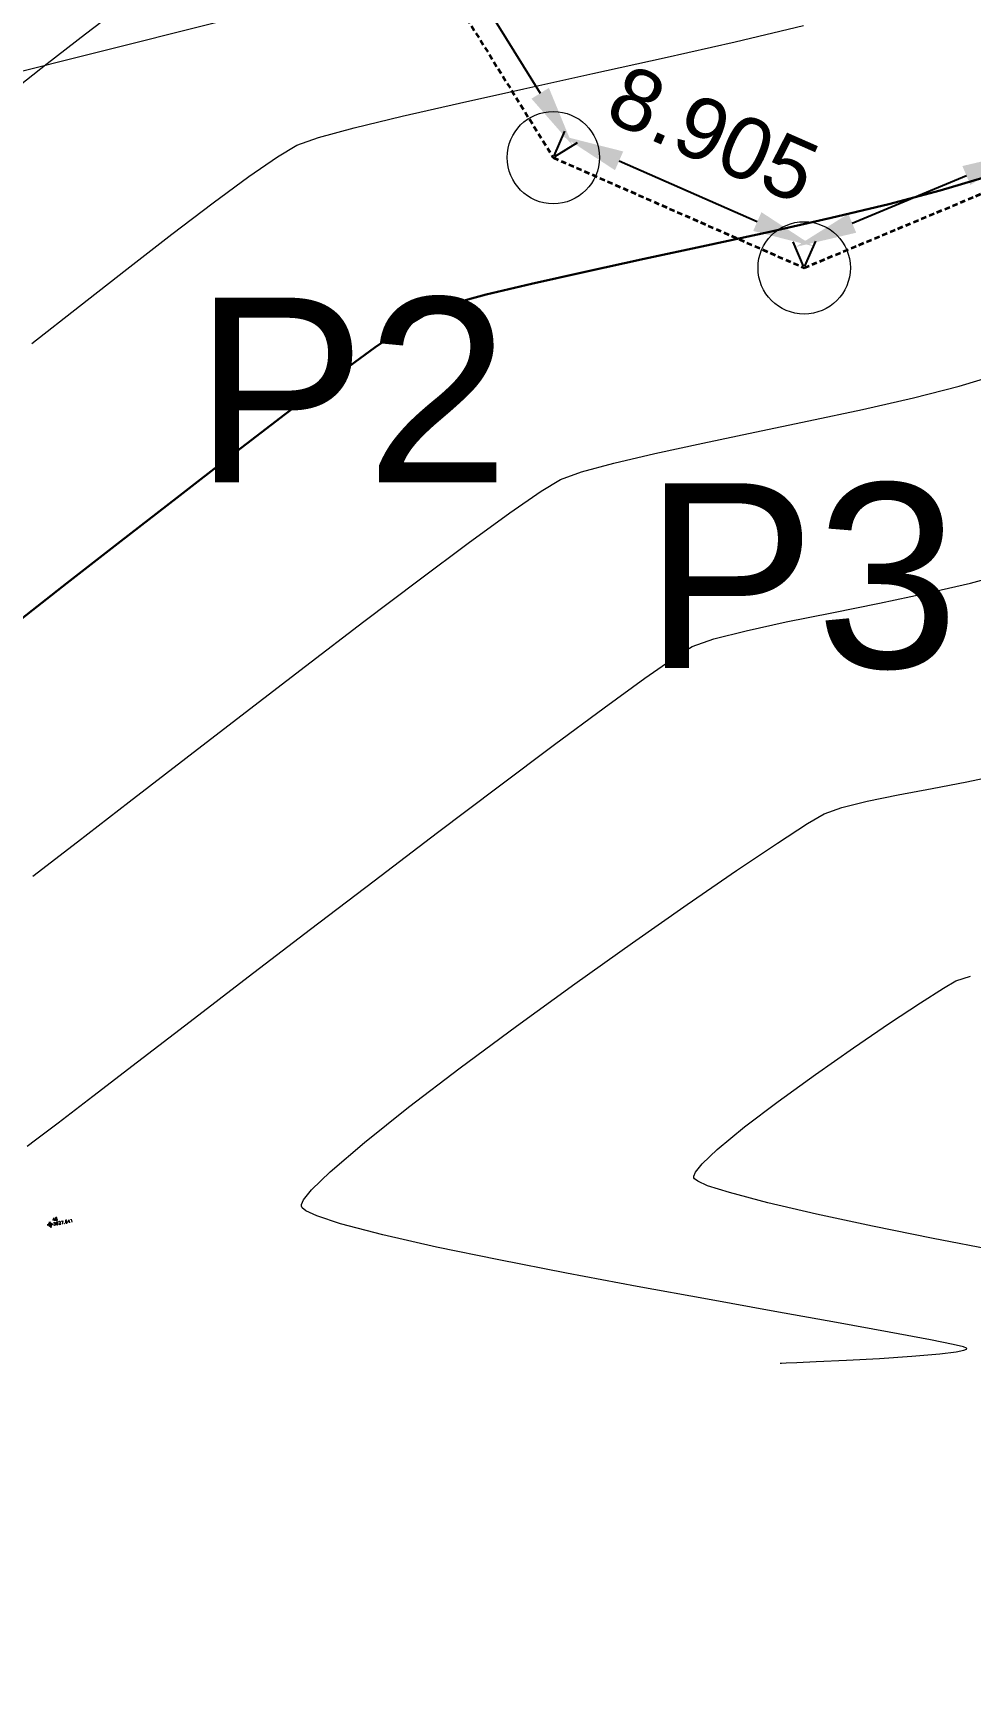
# Model space of a CAD drawing. Header units: millimetres. Extents: x 736950 to 740938, y 8500595 to 8502163.
# Drawn here: x 737727.7 to 737758.2, y 8501132.3 to 8501186.5 of the extents above; entities that cross this region are included whole.
import ezdxf
from ezdxf.enums import TextEntityAlignment as Align

# ---------------------------------------------------------------- set-up
doc = ezdxf.new("R2010")
doc.units = ezdxf.units.MM
doc.linetypes.add('DASHED', pattern=[0.75, 0.5, -0.25])
for name, color, linetype, lineweight in [('CONT-MJR', 80, 'Continuous', 30), ('CONT-MNR', 96, 'Continuous', 15), ('COTAS', 40, 'Continuous', 5), ('CUADROS', 9, 'Continuous', 20), ('PERIMETRO', 7, 'Continuous', 35), ('saiwite', 5, 'Continuous', 5)]:
    doc.layers.add(name, color=color, linetype=linetype, lineweight=lineweight)
doc.styles.add('5mm', font='arial.ttf', dxfattribs={"height": 3})
doc.styles.add('COTAS', font='arial.ttf')
doc.styles.add('CUADROS', font='arial.ttf')
doc.dimstyles.new('Copy of GenDist', dxfattribs={"dimtxt": 2, "dimasz": 2, "dimexe": 0.18, "dimexo": 0.0625, "dimgap": 1, "dimtad": 2, "dimdec": 3, "dimzin": 1, "dimdsep": 46, "dimtxsty": 'COTAS', "dimcen": 0.09, "dimadec": 3, "dimazin": 0, "dimtfac": 1, "dimtdec": 3, "dimtofl": 0, "dimtmove": 0, "dimatfit": 3, "dimfxl": 1, "dimtolj": 1, "dimtzin": 0, "dimarcsym": 0})

# ---------------------------------------------------------------- blocks, each defined once
blk = doc.blocks.new('*D150')
at = {"layer": 'COTAS', "color": 0, "lineweight": -2, "transparency": 16777216}
for p, q in [((737683.2540695663, 8501281.362516567), (737683.9830056843, 8501281.815045748)), ((737684.8849491067, 8501280.020916972), (737744.1766791097, 8501184.513521349)), ((737744.6555406898, 8501182.456740092), (737745.3844768079, 8501182.909269273))]:
    blk.add_line(p, q, dxfattribs=at)
at = {"layer": 'COTAS', "color": 0, "transparency": 16777216}
for points in [[(737685.1681475108, 8501280.196728732), (737684.6017507026, 8501279.845105212), (737683.8300785464, 8501281.720107397)], [(737744.4598775138, 8501184.68933311), (737743.8934807056, 8501184.337709589), (737745.23154967, 8501182.814330924)]]:
    blk.add_solid(points, dxfattribs=at)
at = {"layer": 'Defpoints', "color": 0, "transparency": 16777216}
for p in [(737683.200969866, 8501281.32955186), (737744.6024409896, 8501182.423775388), (737745.23154967, 8501182.814330924)]:
    blk.add_point(p, dxfattribs=at)
at = {"layer": 'COTAS', "color": 0, "transparency": 16777216, "insert": (737716.247970053, 8501233.333242854), "char_height": 2, "attachment_point": 5, "rotation": 301.8323302588892, "style": 'COTAS'}
blk.add_mtext('\\A1;116.415', dxfattribs=at)
blk = doc.blocks.new('*D151')
at = {"layer": 'COTAS', "color": 0, "lineweight": -2, "transparency": 16777216}
for p, q in [((737744.6275916123, 8501182.480991611), (737744.982373449, 8501183.288099885)), ((737746.7408587756, 8501182.318497205), (737751.2314433553, 8501180.344563974)), ((737752.7800144376, 8501178.897418462), (737753.1347962744, 8501179.704526735))]:
    blk.add_line(p, q, dxfattribs=at)
at = {"layer": 'COTAS', "color": 0, "transparency": 16777216}
for points in [[(737746.8749954351, 8501182.623650393), (737746.6067221155, 8501182.013344018), (737744.9099396528, 8501183.123317163)], [(737751.3655800149, 8501180.649717161), (737751.0973066953, 8501180.039410789), (737753.0623624781, 8501179.539744014)]]:
    blk.add_solid(points, dxfattribs=at)
at = {"layer": 'Defpoints', "color": 0, "transparency": 16777216}
for p in [(737744.6024409886, 8501182.42377539), (737753.0623624781, 8501179.539744014), (737752.754863814, 8501178.840202238)]:
    blk.add_point(p, dxfattribs=at)
at = {"layer": 'COTAS', "color": 0, "transparency": 16777216, "insert": (737749.7994803758, 8501183.181807997), "char_height": 2, "attachment_point": 5, "rotation": 336.27107535313525, "style": 'COTAS'}
blk.add_mtext('\\A1;8.905', dxfattribs=at)
blk = doc.blocks.new('*D152')
at = {"layer": 'COTAS', "color": 0, "lineweight": -2, "transparency": 16777216}
for p, q in [((737759.8696765522, 8501182.613707311), (737769.7820703299, 8501186.760631787)), ((737760.1293097031, 8501181.993106179), (737759.8002066165, 8501182.779761303)), ((737754.3161535049, 8501180.290349185), (737758.0246322053, 8501181.841819135)), ((737752.7307423088, 8501178.897859875), (737752.4016392222, 8501179.684515))]:
    blk.add_line(p, q, dxfattribs=at)
at = {"layer": 'COTAS', "color": 0, "transparency": 16777216}
for points in [[(737757.8959841756, 8501182.149326526), (737758.1532802344, 8501181.534311745), (737759.8696765522, 8501182.613707311)], [(737754.1875054752, 8501180.597856576), (737754.4448015341, 8501179.982841795), (737752.4711091579, 8501179.518461008)]]:
    blk.add_solid(points, dxfattribs=at)
at = {"layer": 'Defpoints', "color": 0, "transparency": 16777216}
for p in [(737759.8696765522, 8501182.613707311), (737760.1534312088, 8501181.935448542), (737752.7548638145, 8501178.840202238)]:
    blk.add_point(p, dxfattribs=at)
at = {"layer": 'COTAS', "color": 0, "transparency": 16777216, "insert": (737764.9683462745, 8501186.937665615), "char_height": 2, "attachment_point": 5, "rotation": 22.70236292925084, "style": 'COTAS'}
blk.add_mtext('\\A1;8.020', dxfattribs=at)

msp = doc.modelspace()

# ---------------------------------------------------------------- linework, layer by layer
at = {"linetype": 'Continuous', "extrusion": (-0.172787269436437, 0.9849591664230046, 0), "elevation": 8245813.352062789}
msp.add_lwpolyline([(-2195522.412162655, 0), (-2195522.212162653, 0)], dxfattribs=at)
at = {"linetype": 'Continuous', "extrusion": (0.9849591664230046, 0.172787269436437, 0), "elevation": 2195522.312162654}
msp.add_lwpolyline([(8245813.452062787, 0), (8245813.252062789, 0)], dxfattribs=at)
at = {"linetype": 'Continuous'}
msp.add_circle((737728.2530653932, 8501147.751032803), 0.05, dxfattribs=at)
at = {"layer": 'CONT-MJR', "extrusion": (0.2536185963853712, -0.9673042993637081, 0), "elevation": -8036120.332880449}
msp.add_lwpolyline([(2869691.647228009, 3630), (2869693.370324931, 3630)], dxfattribs=at)
at = {"layer": 'CONT-MJR', "extrusion": (0.2896818161994082, -0.957123004301648, 0), "elevation": -7922961.397952251}
msp.add_lwpolyline([(3168762.018640725, 3630.000000000013), (3168763.462981367, 3630.000000000013)], dxfattribs=at)
at = {"layer": 'CONT-MJR', "elevation": 3630}
for points in [[(737753.6357274941, 8501180.46778002), (737755.5090026924, 8501180.91582816)], [(737751.6337674316, 8501180.016264645), (737753.6357274941, 8501180.46778002)], [(737743.8957039722, 8501178.326960564), (737745.6340907749, 8501178.71663)], [(737745.6340907749, 8501178.71663), (737747.5551178001, 8501179.133118153)], [(737742.4177886635, 8501177.971681325), (737743.8957039722, 8501178.326960564)], [(737741.2781761214, 8501177.658363767), (737742.4177886635, 8501177.971681325)], [(737737.4581656235, 8501175.265776364), (737738.8054801903, 8501176.251043808)], [(737735.8890521543, 8501174.084318988), (737737.4581656235, 8501175.265776364)], [(737734.1681435319, 8501172.766279059), (737735.8890521543, 8501174.084318988)], [(737732.3654435064, 8501171.371263951), (737734.1681435319, 8501172.766279059)], [(737730.5509558265, 8501169.958881048), (737732.3654435064, 8501171.371263951)], [(737728.7946842428, 8501168.588737726), (737730.5509558265, 8501169.958881048)]]:
    msp.add_lwpolyline(points, dxfattribs=at)
at = {"layer": 'CONT-MJR', "extrusion": (0.2129510344310303, -0.9770628725597725, 0), "elevation": -8149082.393275319}
msp.add_lwpolyline([(2531162.707867766, 3630.00000000001), (2531164.808872433, 3630.00000000001)], dxfattribs=at)
at = {"layer": 'CONT-MJR', "extrusion": (0.210280032613502, -0.9776411958812214, 0), "elevation": -8155969.354151424}
msp.add_lwpolyline([(2508880.627409124, 3630.000000000013), (2508882.699576279, 3630.000000000013)], dxfattribs=at)
at = {"layer": 'CONT-MJR', "extrusion": (0.3425472697802424, -0.9395005949791101, 0), "elevation": -7734150.20741246}
msp.add_lwpolyline([(3605162.796509312, 3630.000000000003), (3605163.566576418, 3630.000000000003)], dxfattribs=at)
at = {"layer": 'CONT-MJR', "extrusion": (0.568541256136991, -0.8226547514420447, 0), "elevation": -6574098.088598748}
msp.add_lwpolyline([(5440173.758061858, 3630), (5440175.041117615, 3630)], dxfattribs=at)
at = {"layer": 'CONT-MJR', "extrusion": (0.5125304314731618, -0.8586690612884189, 0), "elevation": -6921583.528435392}
msp.add_lwpolyline([(4990586.299765663, 3630.000000000006), (4990587.107650265, 3630.000000000006)], dxfattribs=at)
at = {"layer": 'CONT-MJR', "extrusion": (0.6145544890373567, -0.7888743752994094, 0), "elevation": -6252979.517290116}
msp.add_lwpolyline([(5806404.596553535, 3630), (5806406.660319057, 3630)], dxfattribs=at)
at = {"layer": 'CONT-MNR'}
for points, elevation in [([(737729.3987327807, 8501186.449316364), (737730.488824591, 8501187.267447738)], 3632), ([(737728.1550727014, 8501185.484047445), (737729.3987327807, 8501186.449316364)], 3632), ([(737745.888319497, 8501185.154539345), (737748.2042247356, 8501185.668147923)], 3631), ([(737726.8119375717, 8501184.422951564), (737728.1550727014, 8501185.484047445)], 3632), ([(737743.6444907119, 8501184.66033151), (737745.888319497, 8501185.154539345)], 3631), ([(737741.5517903935, 8501184.195396252), (737743.6444907119, 8501184.66033151)], 3631), ([(737734.7108266834, 8501181.808304157), (737735.6377322669, 8501182.449282251)], 3631), ([(737729.2064081053, 8501177.595468486), (737730.7403880337, 8501178.79646535)], 3631), ([(737727.6602147818, 8501176.378905114), (737729.2064081053, 8501177.595468486)], 3631), ([(737756.3024414055, 8501174.622238647), (737757.7928583543, 8501174.99975585)], 3629), ([(737754.6481290369, 8501174.242498862), (737756.3024414055, 8501174.622238647)], 3629), ([(737746.5669735842, 8501172.494316723), (737747.9055468983, 8501172.8063742)], 3629), ([(737744.8360811602, 8501171.963341301), (737745.5185913125, 8501172.211554753)], 3629), ([(737745.5185913125, 8501172.211554753), (737746.5669735842, 8501172.494316723)], 3629), ([(737756.7340131393, 8501168.26406054), (737758.1621539094, 8501168.593919972)], 3628), ([(737753.6478862219, 8501167.631023532), (737755.1987666024, 8501167.9423757)], 3628), ([(737736.5454481328, 8501165.895792173), (737738.4507667329, 8501167.350412598)], 3629), ([(737752.1728439194, 8501167.332162118), (737753.6478862219, 8501167.631023532)], 3628), ([(737749.8161612385, 8501166.780543879), (737750.8651116175, 8501167.04794954)], 3628), ([(737734.5926131477, 8501164.395789217), (737736.5454481328, 8501165.895792173)], 3629), ([(737744.6387080532, 8501163.349805327), (737746.2504963975, 8501164.543083342)], 3628), ([(737732.6616484283, 8501162.906959025), (737734.5926131477, 8501164.395789217)], 3629), ([(737730.8219406268, 8501161.485856894), (737732.6616484283, 8501162.906959025)], 3629), ([(737742.81121826, 8501161.98012263), (737744.6387080532, 8501163.349805327)], 3628), ([(737758.0400063746, 8501162.138156623), (737759.1142780898, 8501162.367354484)], 3627), ([(737755.8083939478, 8501161.711010622), (737756.9125884286, 8501161.92043202)], 3627), ([(737756.9125884286, 8501161.92043202), (737758.0400063746, 8501162.138156623)], 3627), ([(737753.3988482477, 8501161.100865135), (737753.9751541617, 8501161.304397231)], 3627), ([(737753.9751541617, 8501161.304397231), (737754.8037926271, 8501161.506722376)], 3627), ([(737752.8586585881, 8501160.782095235), (737753.3988482477, 8501161.100865135)], 3627), ([(737738.7788095397, 8501158.92449763), (737740.8354458208, 8501160.487273863)], 3628), ([(737736.7087282194, 8501157.345032543), (737738.7788095397, 8501158.92449763)], 3628), ([(737747.1771747738, 8501156.907453518), (737748.9573136028, 8501158.153882785)], 3627), ([(737745.2974747788, 8501155.56931626), (737747.1771747738, 8501156.907453518)], 3627), ([(737732.7979056747, 8501154.348990234), (737734.6926206633, 8501155.802117206)], 3628), ([(737743.4023840686, 8501154.195553752), (737745.2974747788, 8501155.56931626)], 3627), ([(737757.2821948116, 8501155.435440088), (737757.6802317911, 8501155.669627054)], 3626), ([(737757.6802317911, 8501155.669627054), (737758.163601596, 8501155.822406365)], 3626), ([(737741.5760730938, 8501152.84224873), (737743.4023840686, 8501154.195553752)], 3627), ([(737753.1227611013, 8501152.632405305), (737754.3605275215, 8501153.497283217)], 3626), ([(737729.6423286125, 8501151.925055804), (737731.0920020564, 8501153.03889023)], 3628), ([(737739.9027123041, 8501151.56548394), (737741.5760730938, 8501152.84224873)], 3627), ([(737738.4664721512, 8501150.42134212), (737739.9027123041, 8501151.56548394)], 3627), ([(737750.8129669061, 8501150.921882508), (737751.9090434168, 8501151.754634432)], 3626), ([(737736.747455957, 8501148.875112833), (737737.351523085, 8501149.46590601)], 3627), ([(737749.1665087969, 8501149.272859545), (737749.1664625529, 8501149.322624123)], 3626), ([(737749.1859235582, 8501149.237166934), (737749.1665087969, 8501149.272859545)], 3626), ([(737749.6183717065, 8501149.013860613), (737749.2940078621, 8501149.156469839)], 3626), ([(737750.3231811738, 8501148.788268026), (737749.6183717065, 8501149.013860613)], 3626), ([(737736.4221800148, 8501148.34548188), (737736.4229403822, 8501148.400675507)], 3627), ([(737736.4229403822, 8501148.400675507), (737736.4906239557, 8501148.552102584)], 3627), ([(737753.8011798774, 8501144.569954706), (737751.8008595648, 8501144.92852326)], 3627), ([(737757.5981749062, 8501143.853509517), (737756.8590941671, 8501144.005624633)], 3627), ([(737754.1244364528, 8501143.345265012), (737755.2015600284, 8501143.401889699)], 3627), ([(737755.2015600284, 8501143.401889699), (737756.2542314174, 8501143.468632275)], 3627), ([(737758.0268500182, 8501143.735836403), (737757.9266192234, 8501143.77258884)], 3627), ([(737757.9469868921, 8501143.66610505), (737758.0276952498, 8501143.703662477)], 3627), ([(737758.039110444, 8501143.722898891), (737758.0268500182, 8501143.735836403)], 3627), ([(737758.0276952498, 8501143.703662477), (737758.039110444, 8501143.722898891)], 3627), ([(737751.9727746212, 8501143.242766827), (737752.0223352273, 8501143.246219324)], 3627), ([(737752.0223352273, 8501143.246219324), (737752.1734658832, 8501143.254637213)], 3627), ([(737752.1734658832, 8501143.254637213), (737752.515468413, 8501143.270966263)], 3627)]:
    msp.add_lwpolyline(points, dxfattribs=dict(at, elevation=elevation))
at = {"layer": 'CONT-MNR', "extrusion": (0.2209706878093212, -0.9752804494754705, 0), "elevation": -8128019.451388114}
msp.add_lwpolyline([(2598024.244501416, 3631.000000000013), (2598026.611953442, 3631.000000000013)], dxfattribs=at)
at = {"layer": 'CONT-MNR', "extrusion": (0.2289392525654758, -0.9734407114122366, 0), "elevation": -8106500.682831404}
msp.add_lwpolyline([(2664411.596922606, 3631.000000000003), (2664413.880474214, 3631.000000000003)], dxfattribs=at)
at = {"layer": 'CONT-MNR', "extrusion": (0.2228606360850025, -0.974850315117038, 0), "elevation": -8122968.540251686}
msp.add_lwpolyline([(2613764.990929507, 3631.000000000013), (2613766.90149958, 3631.000000000013)], dxfattribs=at)
at = {"layer": 'CONT-MNR', "extrusion": (0.2357301022695573, -0.9718185627389427, 0), "elevation": -8087700.740157487}
msp.add_lwpolyline([(2720932.445593175, 3631.00000000001), (2720934.04392377, 3631.00000000001)], dxfattribs=at)
at = {"layer": 'CONT-MNR', "extrusion": (0.3362887108720115, -0.9417589409928854, 0), "elevation": -7757972.554912457}
msp.add_lwpolyline([(3553621.544869743, 3631.000000000013), (3553622.285681726, 3631.000000000013)], dxfattribs=at)
at = {"layer": 'CONT-MNR', "extrusion": (0.2632395993479943, -0.9647304874083268, 0), "elevation": -8007148.906773247}
msp.add_lwpolyline([(2949565.374225305, 3631.000000000013), (2949566.581819392, 3631.000000000013)], dxfattribs=at)
at = {"layer": 'CONT-MNR', "extrusion": (0.5096963359261224, -0.8603543718395842, 0), "elevation": -6938008.334611671}
msp.add_lwpolyline([(4967735.626623441, 3631.000000000013), (4967736.365367646, 3631.000000000013)], dxfattribs=at)
at = {"layer": 'CONT-MNR', "extrusion": (0.5928105883578958, -0.8053419188957975, 0), "elevation": -6409021.122404505}
msp.add_lwpolyline([(5633717.833800282, 3631), (5633719.277171424, 3631)], dxfattribs=at)
at = {"layer": 'CONT-MNR', "extrusion": (0.6052907662456506, -0.796004452435885, 0), "elevation": -6320434.584471374}
msp.add_lwpolyline([(5732923.836051337, 3631), (5732925.522080735, 3631)], dxfattribs=at)
at = {"layer": 'CONT-MNR', "extrusion": (-0.6124194146900409, 0.7905330230361713, 0), "elevation": 6268661.94511347}
msp.add_lwpolyline([(-5789487.455092363, 3631.000000000003), (-5789489.309467089, 3631.000000000003)], dxfattribs=at)
at = {"layer": 'CONT-MNR', "extrusion": (0.283681112241939, -0.9589186756744162, 0), "elevation": -7942647.521199124}
msp.add_lwpolyline([(3119072.504990322, 3629.000000000006), (3119073.809418404, 3629.000000000006)], dxfattribs=at)
at = {"layer": 'CONT-MNR', "extrusion": (0.2054442305370441, -0.978668824546405, 0), "elevation": -8168266.756478909}
msp.add_lwpolyline([(2468531.099136815, 3629.000000000013), (2468532.892450278, 3629.000000000013)], dxfattribs=at)
at = {"layer": 'CONT-MNR', "extrusion": (0.2113042936783917, -0.9774203269182998, 0), "elevation": -8153329.78246182}
msp.add_lwpolyline([(2517429.225326605, 3629.000000000013), (2517431.008107939, 3629.000000000013)], dxfattribs=at)
at = {"layer": 'CONT-MNR', "extrusion": (0.2052889068444997, -0.9787014175562383, 0), "elevation": -8168658.425543184}
msp.add_lwpolyline([(2467232.982277046, 3629.000000000006), (2467234.711008749, 3629.000000000006)], dxfattribs=at)
at = {"layer": 'CONT-MNR', "extrusion": (0.2115120535829081, -0.977375389085044, 0), "elevation": -8152794.504780467}
msp.add_lwpolyline([(2519157.164369958, 3629.00000000001), (2519158.753404526, 3629.00000000001)], dxfattribs=at)
at = {"layer": 'CONT-MNR', "extrusion": (0.5694403932697593, -0.8220326261851059, 0), "elevation": -6568139.050227716}
msp.add_lwpolyline([(5447359.057207912, 3629), (5447360.299721307, 3629)], dxfattribs=at)
at = {"layer": 'CONT-MNR', "extrusion": (0.5177192645496302, -0.8555505614013647, 0), "elevation": -6891237.731844975}
msp.add_lwpolyline([(5032397.772563524, 3629.000000000013), (5032398.505351192, 3629.000000000013)], dxfattribs=at)
at = {"layer": 'CONT-MNR', "extrusion": (0.5881343790990693, -0.8087632237693256, 0), "elevation": -6441542.2321655}
msp.add_lwpolyline([(5596488.749041127, 3629), (5596490.413866501, 3629)], dxfattribs=at)
at = {"layer": 'CONT-MNR', "extrusion": (0.5976256742836892, -0.8017752512000891, 0), "elevation": -6375134.164530953}
msp.add_lwpolyline([(5672018.54397746, 3629), (5672020.542200623, 3629)], dxfattribs=at)
at = {"layer": 'CONT-MNR', "extrusion": (0.2635121152437174, -0.9646560864472798, 0), "elevation": -8006295.812191874}
msp.add_lwpolyline([(2951843.819675239, 3628), (2951845.094288128, 3628)], dxfattribs=at)
at = {"layer": 'CONT-MNR', "extrusion": (0.6032404770917357, -0.7975593562852454, 0), "elevation": -6335151.864658782}
msp.add_lwpolyline([(5716638.452199978, 3629.000000000006), (5716640.694560436, 3629.000000000006)], dxfattribs=at)
at = {"layer": 'CONT-MNR', "extrusion": (0.2050794613650558, -0.9787453266944465, 0), "elevation": -8169179.956262544}
msp.add_lwpolyline([(2465489.395633635, 3628.00000000001), (2465490.964219962, 3628.00000000001)], dxfattribs=at)
at = {"layer": 'CONT-MNR', "extrusion": (0.2123746654176875, -0.9771883142407738, 0), "elevation": -8150561.503525337}
msp.add_lwpolyline([(2526354.031676248, 3628), (2526355.369936522, 3628)], dxfattribs=at)
at = {"layer": 'CONT-MNR', "extrusion": (0.3350278955054338, -0.9422082090669771, 0), "elevation": -7762702.358957908}
msp.add_lwpolyline([(3543241.20729893, 3628.000000000011), (3543241.948851093, 3628.000000000011)], dxfattribs=at)
at = {"layer": 'CONT-MNR', "extrusion": (0.5712427360364418, -0.8207811745682282, 0), "elevation": -6556163.664176788}
msp.add_lwpolyline([(5461758.368117754, 3628.000000000013), (5461759.559822765, 3628.000000000013)], dxfattribs=at)
at = {"layer": 'CONT-MNR', "extrusion": (0.5239999280929768, -0.8517183075163732, 0), "elevation": -6854018.686135635}
msp.add_lwpolyline([(5082964.423531886, 3628.00000000001), (5082965.081227248, 3628.00000000001)], dxfattribs=at)
at = {"layer": 'CONT-MNR', "extrusion": (0.5871074802019693, -0.8095089911118308, 0), "elevation": -6448632.790389672}
msp.add_lwpolyline([(5588309.516607861, 3628), (5588311.157933785, 3628)], dxfattribs=at)
at = {"layer": 'CONT-MNR', "extrusion": (0.6028441237178752, -0.7978589866002808, 0), "elevation": -6337984.563827447}
msp.add_lwpolyline([(5713487.799878085, 3628.000000000007), (5713490.276220985, 3628.000000000007)], dxfattribs=at)
at = {"layer": 'CONT-MNR', "extrusion": (0.6112586154423126, -0.7914309224736844, 0), "elevation": -6277137.756060939}
msp.add_lwpolyline([(5780269.062887136, 3629.00000000001), (5780271.184442143, 3629.00000000001)], dxfattribs=at)
at = {"layer": 'CONT-MNR', "extrusion": (0.1992740748372736, -0.9799437958871665, 0), "elevation": -8183645.070364864}
msp.add_lwpolyline([(2417019.337156883, 3627.000000000003), (2417020.362319066, 3627.000000000003)], dxfattribs=at)
at = {"layer": 'CONT-MNR', "extrusion": (-0.5450653945474614, 0.8383935326962038, 0), "elevation": 6725194.667135993}
msp.add_lwpolyline([(-5252214.616584508, 3627.000000000013), (-5252215.781231645, 3627.000000000013)], dxfattribs=at)
at = {"layer": 'CONT-MNR', "extrusion": (0.6101704591142276, -0.7922701627755097, 0), "elevation": -6285075.036939085}
msp.add_lwpolyline([(5771635.774695392, 3629.000000000006), (5771637.603659905, 3629.000000000006)], dxfattribs=at)
at = {"layer": 'CONT-MNR', "extrusion": (-0.5586250832347398, 0.8294202893473127, 0), "elevation": 6638908.002535053}
msp.add_lwpolyline([(-5360866.072764761, 3627.000000000001), (-5360867.674492089, 3627.000000000001)], dxfattribs=at)
at = {"layer": 'CONT-MNR', "extrusion": (0.566917205154175, -0.8237747765622465, 0), "elevation": -6584797.08174948}
msp.add_lwpolyline([(5427191.803642899, 3627), (5427193.741559981, 3627)], dxfattribs=at)
at = {"layer": 'CONT-MNR', "extrusion": (0.6077448515184812, -0.7941323538634976, 0), "elevation": -6302688.406468893}
msp.add_lwpolyline([(5752392.658670811, 3628), (5752395.197425902, 3628)], dxfattribs=at)
at = {"layer": 'CONT-MNR', "extrusion": (0.5388767645438963, -0.8423846108724341, 0), "elevation": -6763682.25620144}
msp.add_lwpolyline([(5202549.62863427, 3626), (5202550.517014694, 3626)], dxfattribs=at)
at = {"layer": 'CONT-MNR', "extrusion": (0.5519969630238426, -0.8338461205836809, 0), "elevation": -6681415.715006548}
msp.add_lwpolyline([(5307785.936613309, 3626), (5307787.141975489, 3626)], dxfattribs=at)
at = {"layer": 'CONT-MNR', "extrusion": (0.6090873940862715, -0.7931031120637435, 0), "elevation": -6292948.222910041}
msp.add_lwpolyline([(5763041.976119251, 3628), (5763044.127042118, 3628)], dxfattribs=at)
at = {"layer": 'CONT-MNR', "extrusion": (0.5621558729687476, -0.8270313019993533, 0), "elevation": -6615987.098775651}
msp.add_lwpolyline([(5389119.31484935, 3626), (5389120.727398927, 3626)], dxfattribs=at)
at = {"layer": 'CONT-MNR', "extrusion": (0.5860156208709267, -0.8102997544706912, 0), "elevation": -6456147.036471586}
msp.add_lwpolyline([(5579607.914368235, 3626.000000000013), (5579609.412230819, 3626.000000000013)], dxfattribs=at)
at = {"layer": 'CONT-MNR', "extrusion": (0.6088950067375762, -0.7932508246261374, 0), "elevation": -6294345.879286401}
msp.add_lwpolyline([(5761512.186306124, 3628.000000000003), (5761513.605812332, 3628.000000000003)], dxfattribs=at)
at = {"layer": 'CONT-MNR', "extrusion": (0.6071510852578805, -0.7945864079319367, 0), "elevation": -6306986.415328956}
msp.add_lwpolyline([(5747671.219304763, 3628.00000000001), (5747672.144259783, 3628.00000000001)], dxfattribs=at)
at = {"layer": 'CONT-MNR', "extrusion": (-0.59675081647956, 0.80242660912446, 0), "elevation": 6381309.712821371}
msp.add_lwpolyline([(-5665040.558877314, 3628.000000000013), (-5665040.903419851, 3628.000000000013)], dxfattribs=at)
at = {"layer": 'CONT-MNR', "extrusion": (-0.6362925139014877, 0.7714478833679725, 0), "elevation": 6088769.565462377}
msp.add_lwpolyline([(-5978353.847267033, 3626.000000000006), (-5978354.994256893, 3626.000000000006)], dxfattribs=at)
at = {"layer": 'CONT-MNR', "extrusion": (0.6506992959455862, -0.7593355162613681, 0), "elevation": -5975179.543279958}
msp.add_lwpolyline([(6091882.144877307, 3627.000000000003), (6091883.613199339, 3627.000000000003)], dxfattribs=at)
at = {"layer": 'CONT-MNR', "extrusion": (0.6907382370331818, -0.7231048941199969, 0), "elevation": -5637631.224805054}
msp.add_lwpolyline([(6405539.398449184, 3626), (6405540.080081966, 3626)], dxfattribs=at)
at = {"layer": 'CONT-MNR', "extrusion": (0.9194902055981874, -0.393112912289845, 0), "elevation": -2663558.435277068}
msp.add_lwpolyline([(8106742.261848044, 3626.000000000009), (8106742.404183395, 3626.000000000009)], dxfattribs=at)
at = {"layer": 'CONT-MNR', "extrusion": (0.7828184959405695, -0.622250112425337, 0), "elevation": -4712317.466511676}
msp.add_lwpolyline([(7113921.565545255, 3626), (7113921.907554976, 3626)], dxfattribs=at)
at = {"layer": 'CONT-MNR', "extrusion": (0.7827285030355929, -0.6223633107242583, 0), "elevation": -4713355.57890448}
msp.add_lwpolyline([(7113231.405017274, 3627), (7113231.817689416, 3627)], dxfattribs=at)
at = {"layer": 'CONT-MNR', "extrusion": (0.5982613771902747, 0.8013010199434392, 0), "elevation": 7253346.398424885}
msp.add_lwpolyline([(4494749.94029854, 3626), (4494750.075184555, 3626)], dxfattribs=at)
at = {"layer": 'CONT-MNR', "extrusion": (0.8971338309547302, 0.4417588588319309, 0), "elevation": 4417305.89452623}
msp.add_lwpolyline([(7300766.13136216, 3627.00000000001), (7300766.182715636, 3627.00000000001)], dxfattribs=at)
at = {"layer": 'CONT-MNR', "extrusion": (0.6401550447809478, 0.7682457410500254, 0), "elevation": 7003236.681956766}
msp.add_lwpolyline([(4875289.932085373, 3627.000000000003), (4875290.088513298, 3627.000000000003)], dxfattribs=at)
at = {"layer": 'CONT-MNR', "extrusion": (-0.25366479914788, -0.9672921842304247, 0), "elevation": -8410236.067422653}
msp.add_lwpolyline([(-1442820.782718971, 3626.000000000013), (-1442822.078375634, 3626.000000000013)], dxfattribs=at)
at = {"layer": 'CONT-MNR', "extrusion": (-0.2260663262419769, -0.9741119115068125, 0), "elevation": -8447850.764559032}
msp.add_lwpolyline([(-1203169.178557506, 3626), (-1203170.802738308, 3626)], dxfattribs=at)
at = {"layer": 'CONT-MNR', "extrusion": (-0.4283350688137286, -0.9036199803149212, 0), "elevation": -7997805.810834356}
msp.add_lwpolyline([(-2974706.004475969, 3627.000000000011), (-2974706.398551323, 3627.000000000011)], dxfattribs=at)
at = {"layer": 'CONT-MNR', "extrusion": (-0.3146755752621758, -0.949199284836129, 0), "elevation": -8301431.420864786}
msp.add_lwpolyline([(-1974843.475921463, 3627.000000000013), (-1974844.28894026, 3627.000000000013)], dxfattribs=at)
at = {"layer": 'CONT-MNR', "extrusion": (-0.2538762079016451, -0.9672367192479205, 0), "elevation": -8409916.33127136}
msp.add_lwpolyline([(-1444670.752783299, 3627.000000000003), (-1444672.17413708, 3627.000000000003)], dxfattribs=at)
at = {"layer": 'CONT-MNR', "extrusion": (0.2102211535692149, 0.9776538582709265, 0), "elevation": 8466271.552348487}
msp.add_lwpolyline([(1065852.074940721, 3626.000000000011), (1065853.936703389, 3626.000000000011)], dxfattribs=at)
at = {"layer": 'CONT-MNR', "extrusion": (-0.2212461428959407, -0.975217998323282, 0), "elevation": -8453693.887507344}
msp.add_lwpolyline([(-1161387.870791543, 3627), (-1161389.658664595, 3627)], dxfattribs=at)
at = {"layer": 'CONT-MNR', "extrusion": (-0.1998592821983466, -0.9798246104886129, 0), "elevation": -8477080.915380362}
msp.add_lwpolyline([(-976160.7848366501, 3626.000000000011), (-976162.7927014388, 3626.000000000011)], dxfattribs=at)
at = {"layer": 'CONT-MNR', "extrusion": (-0.1924564898332802, -0.9813055077400985, 0), "elevation": -8484208.779563127}
msp.add_lwpolyline([(-912133.9520032393, 3626), (-912136.0142779212, 3626)], dxfattribs=at)
at = {"layer": 'CONT-MNR', "extrusion": (-0.2029896653683844, -0.9791808799979866, 0), "elevation": -8473914.37869897}
msp.add_lwpolyline([(-1003261.229614475, 3627.00000000001), (-1003263.291753347, 3627.00000000001)], dxfattribs=at)
at = {"layer": 'CONT-MNR', "extrusion": (0.1916584413599943, 0.9814616863920148, 0), "elevation": 8484944.318948027}
msp.add_lwpolyline([(905247.9413056467, 3627.000000000003), (905250.184601058, 3627.000000000003)], dxfattribs=at)
at = {"layer": 'CONT-MNR', "extrusion": (0.184307242487311, 0.9828686791055677, 0), "elevation": 8491482.059217196}
msp.add_lwpolyline([(841713.9922780611, 3627.00000000001), (841716.3232818383, 3627.00000000001)], dxfattribs=at)
at = {"layer": 'CONT-MNR', "extrusion": (-0.1796116729799872, -0.9837375904830161, 0), "elevation": -8495404.657637207}
msp.add_lwpolyline([(-801152.9094157828, 3627.00000000001), (-801155.2345208683, 3627.00000000001)], dxfattribs=at)
at = {"layer": 'CONT-MNR', "extrusion": (-0.1770068160425126, -0.9842096255750055, 0), "elevation": -8497495.764360527}
msp.add_lwpolyline([(-778658.1728225757, 3627.000000000013), (-778660.398340854, 3627.000000000013)], dxfattribs=at)
at = {"layer": 'CONT-MNR', "extrusion": (0.1785090593323888, 0.9839382682548056, 0), "elevation": 8496297.203412496}
msp.add_lwpolyline([(791625.3777450421, 3627), (791627.1228999314, 3627)], dxfattribs=at)
at = {"layer": 'CONT-MNR', "extrusion": (-0.1852839666933804, -0.9826850216047694, 0), "elevation": -8490641.398140721}
msp.add_lwpolyline([(-850143.0677757654, 3627.00000000001), (-850144.4321901824, 3627.00000000001)], dxfattribs=at)
at = {"layer": 'CONT-MNR', "extrusion": (0.08384196156614952, -0.9964790642460786, 0), "elevation": -8409356.5571319}
msp.add_lwpolyline([(1447911.205823605, 3627.000000000003), (1447912.11460035, 3627.000000000003)], dxfattribs=at)
at = {"layer": 'CONT-MNR', "extrusion": (0.1245709328597338, -0.992210704783241, 0), "elevation": -8343022.530453926}
msp.add_lwpolyline([(1791005.93324586, 3627.00000000001), (1791006.473592862, 3627.00000000001)], dxfattribs=at)
at = {"layer": 'CONT-MNR', "extrusion": (-0.2392220892371522, -0.970964876821511, 0), "elevation": -8430800.008550799}
msp.add_lwpolyline([(-1317324.33984018, 3627), (-1317324.67810609, 3627)], dxfattribs=at)
at = {"layer": 'CONT-MNR', "extrusion": (0.2101741394029046, -0.9776639663638262, 0), "elevation": -8156204.193637365}
msp.add_lwpolyline([(2507999.657855975, 3627.000000000011), (2507999.914631722, 3627.000000000011)], dxfattribs=at)
at = {"layer": 'CONT-MNR', "extrusion": (0.04512423321479278, -0.9989813829980903, 0), "elevation": -8459193.345331993}
msp.add_lwpolyline([(1120608.599764404, 3627), (1120609.2304413, 3627)], dxfattribs=at)
at = {"layer": 'CONT-MNR', "extrusion": (0.04677514878766034, -0.9989054437012005, 0), "elevation": -8457329.806330238}
msp.add_lwpolyline([(1134587.875846353, 3627.00000000001), (1134588.855852586, 3627.00000000001)], dxfattribs=at)
at = {"layer": 'COTAS'}
for centre in [(737744.6024409891, 8501182.423775388), (737752.754863814, 8501178.840202238)]:
    msp.add_circle(centre, 1.5, dxfattribs=at)
at = {"layer": 'PERIMETRO', "linetype": 'DASHED', "ltscale": 0.35}
msp.add_lwpolyline([(737683.200969866, 8501281.329551859), (737744.6024409891, 8501182.423775388), (737752.754863814, 8501178.840202238), (737760.1534312089, 8501181.935448542), (737818.0712830903, 8501217.512164854), (737892.6513328891, 8501224.540148428), (737966.6724460352, 8501242.248666123), (737994.6087461784, 8501268.421881564), (738169.7309229737, 8501324.89666196), (738221.1104446506, 8501260.626977284), (738220.501630505, 8501242.23256058), (738236.8284346196, 8501144.032219619), (738320.8206677334, 8501132.278902221)], dxfattribs=at)
at = {"layer": 'saiwite'}
msp.add_line((737654.7967425447, 8501166.99712218), (737796.2621935044, 8501202.568646956), dxfattribs=at)

# ---------------------------------------------------------------- texts
at = {"color": 2, "insert": (737728.3187317287, 8501147.95545377), "char_height": 0.1, "width": 0.3, "attachment_point": 1, "rotation": 9.94991650582834, "style": '5mm'}
msp.add_mtext('\\Ftxt.shx;\\W1.0000000000;\\T1.0000000000;\\o\\l48', dxfattribs=at)
at = {"color": 1, "insert": (737728.3429219465, 8501147.817559486), "char_height": 0.1, "width": 0.7999999999999999, "attachment_point": 1, "rotation": 9.94991650582834, "style": '5mm'}
msp.add_mtext('\\Ftxt.shx;\\W1.0000000000;\\T1.0000000000;\\o\\l3627.641', dxfattribs=at)
at = {"layer": 'CUADROS', "style": 'CUADROS'}
for s, p in [('P2', (737738.0486662281, 8501174.870760335)), ('P3', (737752.6652802794, 8501168.840603506))]:
    msp.add_text(s, height=6, dxfattribs=at).set_placement(p, align=Align.MIDDLE_CENTER)

# ---------------------------------------------------------------- dimensions: what is measured, and where the dimension line sits
at = {"layer": 'COTAS'}
for p1, p2, distance, picture, middle in [((737683.2009698659, 8501281.32955186), (737744.6024409891, 8501182.423775388), 0.7404804922133937, '*D150', (737716.247970053, 8501233.333242854)), ((737752.754863814, 8501178.840202238), (737760.1534312089, 8501181.935448542), 0.7352221862809515, '*D152', (737764.9683462745, 8501186.937665615)), ((737744.6024409891, 8501182.423775388), (737752.754863814, 8501178.840202238), 0.7641427380566589, '*D151', (737749.7994803758, 8501183.181807997))]:
    dim = msp.add_aligned_dim(p1=p1, p2=p2, distance=distance, dimstyle='Copy of GenDist', dxfattribs=at)
    dim.commit()
    dim.dimension.update_dxf_attribs({"geometry": picture, "text_midpoint": middle})

doc.saveas('drawing.dxf')
